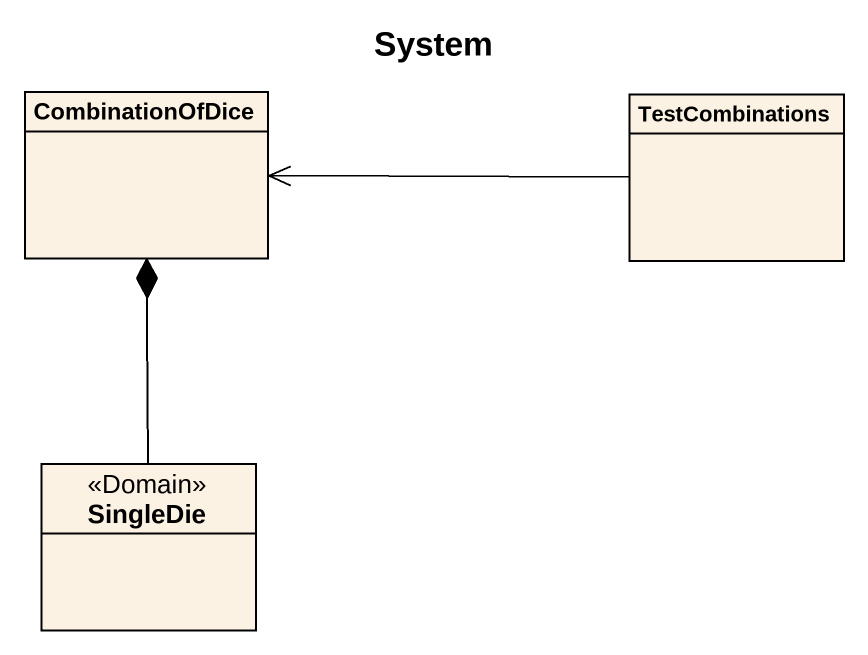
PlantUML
@startuml
title System
hide circle
hide empty members
class CombinationOfDice
class TestCombinations
class SingleDie <<Domain>>
TestCombinations -left-> CombinationOfDice
SingleDie -up-* CombinationOfDice
@enduml
